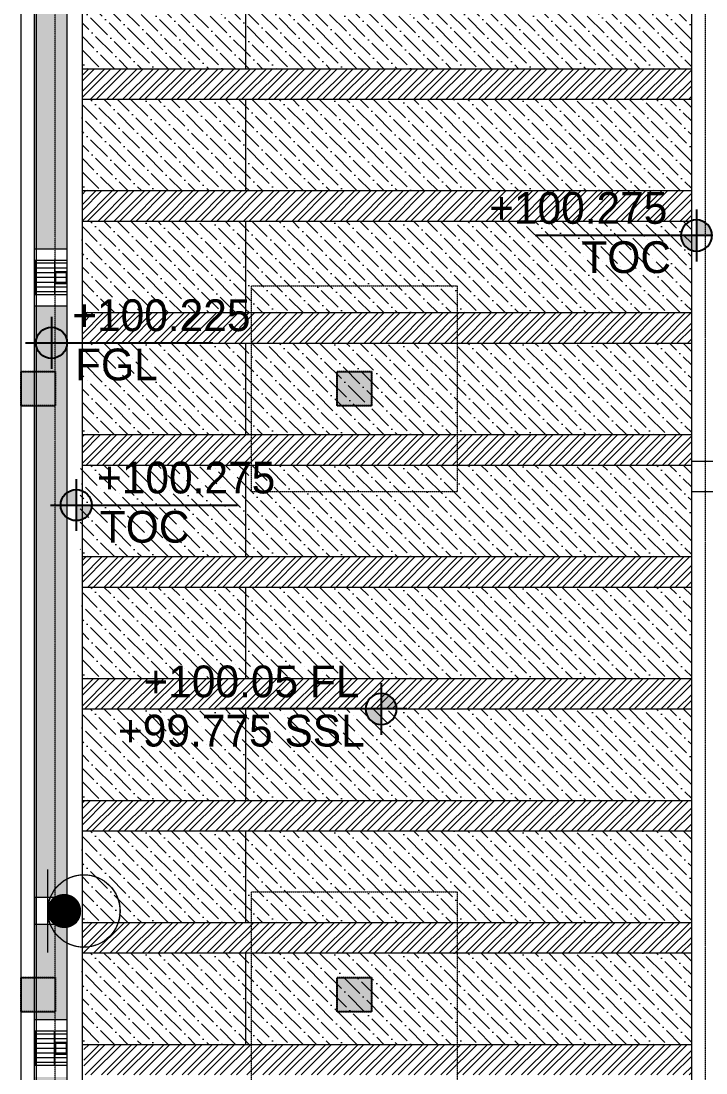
# Model space of a CAD drawing. Header units: millimetres. Extents: x 7964926 to 16080295, y -6277184 to -2986664.
# Drawn here: x 8052836 to 8061824, y -3108610 to -3094810 of the extents above; entities that cross this region are included whole.
import ezdxf

# ---------------------------------------------------------------- set-up
doc = ezdxf.new("R2010")
doc.units = ezdxf.units.MM
doc.header["$LTSCALE"] = 2000
doc.header["$MEASUREMENT"] = 0
for name, pattern in [('1', [0, 0, 0]), ('AUDIT_D_181231162926-8', [0]), ('DASHED2', [0.375, 0.25, -0.125]), ('HIDDEN', [0.375, 0.25, -0.125])]:
    doc.linetypes.add(name, pattern=pattern)
for name, color, linetype in [('a-col', 8, 'DASHED2'), ('a-hat col', 252, 'Continuous'), ('L-FL', 7, 'Continuous')]:
    doc.layers.add(name, color=color, linetype=linetype)
for name, color, linetype, lineweight in [('L - paving', 9, 'Continuous', 5), ('L-CHAMBERS', 50, 'Continuous', 5), ('L-CORECUT', 4, 'Continuous', 5), ('L-ELE 1', 24, 'Continuous', 20), ('L-ELE 2', 30, 'Continuous', 15), ('L-ELE 4', 27, 'Continuous', 9), ('L-HATCH-1', 9, 'Continuous', 5), ('L-LIGHT FIXTURE', 6, 'AUDIT_D_181231162926-8', 18), ('L-Lighting', 6, 'Continuous', 35), ('L-Paver 400x400', 250, '1', 13), ('L-SHRUBS', 96, 'Continuous', 18), ('STR-Capital', 8, 'Continuous', 15), ('STR-Column', 250, 'Continuous', 15), ('STR-Podium Beam', 8, 'Continuous', 15), ('STR-Podium Column', 250, 'Continuous', 15), ('STR-RCC Up Stand', 250, 'Continuous', 15)]:
    doc.layers.add(name, color=color, linetype=linetype, lineweight=lineweight)
doc.styles.add('Century Gothic', font='GOTHIC.TTF')
doc.styles.get("Standard").update_dxf_attribs({"font": 'romans.shx', "width": 0.75})
pattern_1 = [(135, (0.13, 30400), (-243.067956, 66.2912607), [312.5, -62.5, 0, -62.5])]
pattern_2 = [(135, (0.13, 32000), (-243.067956, 66.2912607), [312.5, -62.5, 0, -62.5])]
pattern_3 = [(135, (0.13, 33600), (-243.067956, 66.2912607), [312.5, -62.5, 0, -62.5])]
pattern_4 = [(135, (0.13, 35200), (-243.067956, 66.2912607), [312.5, -62.5, 0, -62.5])]
pattern_5 = [(135, (0.13, 36800), (-243.067956, 66.2912607), [312.5, -62.5, 0, -62.5])]
pattern_6 = [(135, (0.13, 38400), (-243.067956, 66.2912607), [312.5, -62.5, 0, -62.5])]
pattern_7 = [(45, (0, 0), (-106.0660172, 106.0660172), []), (45, (0, 75), (-106.0660172, 106.0660172), [])]

# ---------------------------------------------------------------- blocks, each defined once
blk = doc.blocks.new('basement - column')
at = {"layer": 'a-hat col'}
h = blk.add_hatch(color=256, dxfattribs=at)
h.dxf.hatch_style = 1
h.paths.add_polyline_path([(65200, -13349), (64750, -13349), (64750, -13799), (65200, -13799)])
h = blk.add_hatch(color=256, dxfattribs=at)
h.dxf.hatch_style = 1
h.paths.add_polyline_path([(69350, -13349), (68900, -13349), (68900, -13799), (69350, -13799)])
h = blk.add_hatch(color=256, dxfattribs=at)
h.dxf.hatch_style = 1
h.paths.add_polyline_path([(65200, -21299), (64750, -21299), (64750, -21749), (65200, -21749)])
h = blk.add_hatch(color=256, dxfattribs=at)
h.dxf.hatch_style = 1
h.paths.add_polyline_path([(69350, -21299), (68900, -21299), (68900, -21749), (69350, -21749)])
at = {"layer": 'a-col', "linetype": 'DASHED2', "ltscale": 0.001}
for points in [[(64750, -13349), (65200, -13349), (65200, -13799), (64750, -13799)], [(68900, -13349), (69350, -13349), (69350, -13799), (68900, -13799)], [(64750, -21299), (65200, -21299), (65200, -21749), (64750, -21749)], [(68900, -21299), (69350, -21299), (69350, -21749), (68900, -21749)]]:
    blk.add_lwpolyline(points, close=True, dxfattribs=at)
blk = doc.blocks.new('finish lvl')
h = blk.add_hatch(color=256)
edge = h.paths.add_edge_path()
edge.add_ellipse((0.0378, 0.003), major_axis=(-0.0305, 0.0305), ratio=1, start_angle=-45, end_angle=45)
edge.add_line((-0.0053, 0.003), (0.0378, 0.003))
edge.add_line((0.0378, 0.003), (0.0378, 0.0461))
edge = h.paths.add_edge_path()
edge.add_ellipse((0.0378, 0.003), major_axis=(-0.0305, 0.0305), ratio=1, start_angle=135, end_angle=225)
edge.add_line((0.0809, 0.003), (0.0378, 0.003))
edge.add_line((0.0378, 0.003), (0.0378, -0.0401))
for p, q in [((0.0378, 0.0748), (0.0378, -0.0688)), ((-0.034, 0.003), (0.4857, 0.003))]:
    blk.add_line(p, q)
blk.add_ellipse((0.0378, 0.003), major_axis=(-0.0305, 0.0305), ratio=1, start_param=1.570796326794534, end_param=7.85398163397412)
at = {"layer": 'L-FL'}
for tag, p in [('%%P0.00', (0.1256, 0.0357)), ('FIN.LVL.', (0.1075, -0.103))]:
    blk.add_attdef(tag, p, '', height=0.08, dxfattribs=at)
blk = doc.blocks.new('post top one sided')
at = {"layer": 'L-HATCH-1', "ltscale": 0.1}
h = blk.add_hatch(dxfattribs=at)
h.set_pattern_fill('ANSI31', color=8, scale=0.75)
h.set_pattern_definition([(45, (2008926.81801, -783730.16218), (-0.0662912607362, 0.0662912607362), [])])
h.paths.add_polyline_path([(8035707, -3134921, 1.000003), (8036139, -3134921, 1.000003)])
at = {"layer": 'L-LIGHT FIXTURE', "const_width": 18.8, "elevation": 0}
blk.add_lwpolyline([(8035707, -3134373), (8035707, -3135468)], dxfattribs=at)
at = {"layer": 'L-LIGHT FIXTURE', "const_width": 15, "elevation": 0}
for points in [[(8035707, -3134921, 1.000003), (8036656, -3134921, 3.976835), (8036444, -3135316, 1.671841), (8035707, -3134921, 1.000008)], [(8036139, -3134921, 1.000002), (8035707, -3134921)], [(8036139, -3134921, -1.000002), (8035707, -3134921)]]:
    blk.add_lwpolyline(points, format="xyb", dxfattribs=at)
at = {"layer": 'L-LIGHT FIXTURE'}
blk.add_circle((8036182, -3134921, 0), 475, dxfattribs=at)

msp = doc.modelspace()

# ---------------------------------------------------------------- hatches: boundary and pattern name
at = {"layer": 'L - paving'}
h = msp.add_hatch(dxfattribs=at)
h.set_pattern_fill('ANSI36', color=37, scale=1000, angle=90)
h.set_pattern_definition(pattern_6)
h.paths.add_polyline_path([(8053636.3, -3094235), (8053636.3, -3095435), (8055776.3, -3095435), (8055776.3, -3094235)])
h = msp.add_hatch(dxfattribs=at)
h.set_pattern_fill('ANSI36', color=256, scale=1000, angle=90)
h.set_pattern_definition(pattern_6)
h.paths.add_polyline_path([(8061636.3, -3095435), (8061636.3, -3094235), (8055786.3, -3094235), (8055786.3, -3095435)])
h = msp.add_hatch(dxfattribs=at)
h.set_pattern_fill('ANSI36', color=37, scale=1000, angle=90)
h.set_pattern_definition(pattern_5)
h.paths.add_polyline_path([(8053636.3, -3095835), (8053636.3, -3097035), (8055776.3, -3097035), (8055776.3, -3095835)])
h = msp.add_hatch(dxfattribs=at)
h.set_pattern_fill('ANSI36', color=256, scale=1000, angle=90)
h.set_pattern_definition(pattern_5)
h.paths.add_polyline_path([(8061636.3, -3097035), (8061636.3, -3095835), (8055786.3, -3095835), (8055786.3, -3097035)])
h = msp.add_hatch(dxfattribs=at)
h.set_pattern_fill('ANSI36', color=37, scale=1000, angle=90)
h.set_pattern_definition(pattern_4)
h.paths.add_polyline_path([(8053636.3, -3097435), (8053636.3, -3098635), (8055776.3, -3098635), (8055776.3, -3097435)])
h = msp.add_hatch(dxfattribs=at)
h.set_pattern_fill('ANSI36', color=256, scale=1000, angle=90)
h.set_pattern_definition(pattern_4)
h.paths.add_polyline_path([(8061636.3, -3098635), (8061636.3, -3097435), (8055786.3, -3097435), (8055786.3, -3098635)])
h = msp.add_hatch(dxfattribs=at)
h.set_pattern_fill('ANSI36', color=37, scale=1000, angle=90)
h.set_pattern_definition(pattern_3)
h.paths.add_polyline_path([(8053636.3, -3099036.7), (8053636.3, -3100236.7), (8055776.3, -3100235), (8055776.3, -3099035)])
h = msp.add_hatch(dxfattribs=at)
h.set_pattern_fill('ANSI36', color=256, scale=1000, angle=90)
h.set_pattern_definition(pattern_3)
h.paths.add_polyline_path([(8061636.3, -3100235), (8061636.3, -3099035), (8055786.3, -3099035), (8055786.3, -3100235)])
h = msp.add_hatch(dxfattribs=at)
h.set_pattern_fill('ANSI36', color=37, scale=1000, angle=90)
h.set_pattern_definition(pattern_2)
h.paths.add_polyline_path([(8053611.4, -3100635), (8053611.4, -3101835), (8055776.3, -3101835), (8055776.3, -3100635)])
h = msp.add_hatch(dxfattribs=at)
h.set_pattern_fill('ANSI36', color=256, scale=1000, angle=90)
h.set_pattern_definition(pattern_2)
h.paths.add_polyline_path([(8061636.3, -3101835), (8061636.3, -3100635), (8055786.3, -3100635), (8055786.3, -3101835)])
h = msp.add_hatch(dxfattribs=at)
h.set_pattern_fill('ANSI36', color=37, scale=1000, angle=90)
h.set_pattern_definition(pattern_1)
h.paths.add_polyline_path([(8053636.3, -3102235), (8053636.3, -3103435), (8055776.3, -3103435), (8055776.3, -3102235)])
h = msp.add_hatch(dxfattribs=at)
h.set_pattern_fill('ANSI36', color=256, scale=1000, angle=90)
h.set_pattern_definition(pattern_1)
h.paths.add_polyline_path([(8061636.3, -3103435), (8061636.3, -3102235), (8055786.3, -3102235), (8055786.3, -3103435)])
h = msp.add_hatch(dxfattribs=at)
h.set_pattern_fill('ANSI36', color=37, scale=1000, angle=90)
h.set_pattern_definition([(135, (0.13, 28800), (-243.067956, 66.2912607), [312.5, -62.5, 0, -62.5])])
h.paths.add_polyline_path([(8053636.3, -3103835), (8053636.3, -3105035), (8055776.3, -3105035), (8055776.3, -3103835)])
h = msp.add_hatch(dxfattribs=at)
h.set_pattern_fill('ANSI36', color=256, scale=1000, angle=90)
h.set_pattern_definition([(135, (0.13, 28800), (-243.067956, 66.2912607), [312.5, -62.5, 0, -62.5])])
h.paths.add_polyline_path([(8061636.3, -3105035), (8061636.3, -3103835), (8055786.3, -3103835), (8055786.3, -3105035)])
h = msp.add_hatch(dxfattribs=at)
h.set_pattern_fill('ANSI36', color=37, scale=1000, angle=90)
h.set_pattern_definition([(135, (0.13, 27200), (-243.067956, 66.2912607), [312.5, -62.5, 0, -62.5])])
h.paths.add_polyline_path([(8053636.3, -3105435), (8053636.3, -3106635), (8055776.3, -3106635), (8055776.3, -3105435)])
h = msp.add_hatch(dxfattribs=at)
h.set_pattern_fill('ANSI36', color=256, scale=1000, angle=90)
h.set_pattern_definition([(135, (0.13, 27200), (-243.067956, 66.2912607), [312.5, -62.5, 0, -62.5])])
h.paths.add_polyline_path([(8061636.3, -3106635), (8061636.3, -3105435), (8055786.3, -3105435), (8055786.3, -3106635)])
h = msp.add_hatch(dxfattribs=at)
h.set_pattern_fill('ANSI36', color=37, scale=1000, angle=90)
h.set_pattern_definition([(135, (0.13, 25600), (-243.067956, 66.2912607), [312.5, -62.5, 0, -62.5])])
h.paths.add_polyline_path([(8053636.3, -3107036.7), (8053636.3, -3108236.7), (8055776.3, -3108235), (8055776.3, -3107035)])
h = msp.add_hatch(dxfattribs=at)
h.set_pattern_fill('ANSI36', color=256, scale=1000, angle=90)
h.set_pattern_definition([(135, (0.13, 25600), (-243.067956, 66.2912607), [312.5, -62.5, 0, -62.5])])
h.paths.add_polyline_path([(8061636.3, -3108235), (8061636.3, -3107035), (8055786.3, -3107035), (8055786.3, -3108235)])
at = {"layer": 'L-HATCH-1'}
h = msp.add_hatch(dxfattribs=at)
h.set_pattern_fill('STEEL', color=26, scale=1200)
h.set_pattern_definition(pattern_7)
h.paths.add_polyline_path([(8061636.3, -3095835), (8061636.3, -3095435), (8053636.3, -3095435), (8053636.3, -3095835)])
h = msp.add_hatch(dxfattribs=at)
h.set_pattern_fill('STEEL', color=26, scale=1200)
h.set_pattern_definition(pattern_7)
h.paths.add_polyline_path([(8061636.3, -3097435), (8061636.3, -3097035), (8053636.3, -3097035), (8053636.3, -3097435)])
h = msp.add_hatch(dxfattribs=at)
h.set_pattern_fill('STEEL', color=26, scale=1200)
h.set_pattern_definition(pattern_7)
h.paths.add_polyline_path([(8061636.3, -3099035), (8061636.3, -3098635), (8053636.3, -3098635), (8053636.3, -3099035)])
h = msp.add_hatch(dxfattribs=at)
h.set_pattern_fill('STEEL', color=26, scale=1200)
h.set_pattern_definition(pattern_7)
h.paths.add_polyline_path([(8061636.3, -3100635), (8061636.3, -3100235), (8053636.3, -3100235), (8053636.3, -3100635)])
h = msp.add_hatch(dxfattribs=at)
h.set_pattern_fill('STEEL', color=26, scale=1200)
h.set_pattern_definition(pattern_7)
h.paths.add_polyline_path([(8061636.3, -3102235), (8061636.3, -3101835), (8053636.3, -3101835), (8053636.3, -3102235)])
h = msp.add_hatch(dxfattribs=at)
h.set_pattern_fill('STEEL', color=26, scale=1200)
h.set_pattern_definition(pattern_7)
h.paths.add_polyline_path([(8061636.3, -3103835), (8061636.3, -3103435), (8053636.3, -3103435), (8053636.3, -3103835)])
h = msp.add_hatch(dxfattribs=at)
h.set_pattern_fill('STEEL', color=26, scale=1200)
h.set_pattern_definition(pattern_7)
h.paths.add_polyline_path([(8061636.3, -3105435), (8061636.3, -3105035), (8053636.3, -3105035), (8053636.3, -3105435)])
h = msp.add_hatch(dxfattribs=at)
h.set_pattern_fill('STEEL', color=26, scale=1200)
h.set_pattern_definition(pattern_7)
h.paths.add_polyline_path([(8061636.3, -3107035), (8061636.3, -3106635), (8053636.3, -3106635), (8053636.3, -3107035)])
h = msp.add_hatch(dxfattribs=at)
h.set_pattern_fill('STEEL', color=26, scale=1200)
h.set_pattern_definition(pattern_7)
h.paths.add_polyline_path([(8061636.3, -3108635), (8061636.3, -3108235), (8053659.3, -3108235), (8053659.3, -3108635)])
at = {"layer": 'L-Paver 400x400', "true_color": 0x636466}
h = msp.add_hatch(dxfattribs=at)
h.set_pattern_fill('GRATE', color=251, scale=2000)
h.set_pattern_definition([(0, (-26969.14, 41703.32), (0, 62.5), []), (90, (-26969.14, 41703.32), (-250, 2e-14), [])])
h.paths.add_polyline_path([(8053011.1, -3098402.5), (8053436.3, -3098402.5), (8053436.3, -3097952.5), (8053011.1, -3097952.5)])
h = msp.add_hatch(dxfattribs=at)
h.set_pattern_fill('GRATE', color=251, scale=2000)
h.set_pattern_definition([(0, (-26972.925, 31592.36), (0, 62.5), []), (90, (-26972.92, 31592.36), (-250, 2e-14), [])])
h.paths.add_polyline_path([(8053007.3, -3108513.4), (8053432.5, -3108513.4), (8053432.5, -3108063.4), (8053007.3, -3108063.4)])
at = {"layer": 'L-SHRUBS'}
h = msp.add_hatch(dxfattribs=at)
h.set_pattern_fill('GRASS', color=256, scale=200)
h.set_pattern_definition([(90, (0.27, -2e-05), (-141.4213562, 141.4213562), [37.5, -245.3427126]), (45, (0.27, -2e-05), (-141.4213562, 141.4213562), [37.5, -162.5]), (135, (0.27, -2e-05), (-141.4213562, -141.4213562), [37.5, -162.5])])
h.paths.add_polyline_path([(8053011.2, -3092310), (8053435.2, -3092310), (8053435.2, -3092660), (8053011.2, -3092660), (8053011.2, -3097802.5), (8053436.3, -3097802.5), (8053436.3, -3092260), (8053011.2, -3092260)])
h.paths.add_polyline_path([(8053011.2, -3106310), (8053435.2, -3106310), (8053435.2, -3106660), (8053011.2, -3106660), (8053011.2, -3107913.4), (8053432.5, -3107913.4), (8053432.5, -3108663.4), (8053011.2, -3108663.4), (8053011.2, -3118724.1), (8053436.3, -3118724.1), (8053436.3, -3098552.5), (8053011.2, -3098552.5)])
h.paths.add_polyline_path([(8053011.2, -3120310), (8053435.2, -3120310), (8053435.2, -3120660), (8053011.2, -3120660), (8053011.2, -3129534.7), (8053436.3, -3129534.7), (8053436.3, -3119474.1), (8053011.2, -3119474.1)])
h.paths.add_polyline_path([(8053011.2, -3134310), (8053435.2, -3134310), (8053435.2, -3134660), (8053011.2, -3134660), (8053011.2, -3135115), (8053436.3, -3135115), (8053436.3, -3130284.7), (8053011.2, -3130284.7)])

# ---------------------------------------------------------------- linework, layer by layer
at = {"layer": 'L-CHAMBERS'}
for p, q in [((8053436.3, -3097952.5), (8053011.1, -3097952.5)), ((8053436.3, -3098402.5), (8053011.1, -3098402.5)), ((8053432.5, -3108063.4), (8053007.3, -3108063.4)), ((8053432.5, -3108513.4), (8053007.3, -3108513.4))]:
    msp.add_line(p, q, dxfattribs=at)
at = {"layer": 'L-CHAMBERS', "const_width": 25}
msp.add_lwpolyline([(8053286.3, -3108213.4), (8053436.3, -3108213.4), (8053436.3, -3108363.4), (8053286.3, -3108363.4)], close=True, dxfattribs=at)
at = {"layer": 'L-CORECUT', "const_width": 25}
for points in [[(8053286.1, -3098102.5), (8053436.1, -3098102.5), (8053436.1, -3098252.5), (8053286.1, -3098252.5)], [(8053286.2, -3108213.4), (8053436.2, -3108213.4), (8053436.2, -3108363.4), (8053286.2, -3108363.4)]]:
    msp.add_lwpolyline(points, close=True, dxfattribs=at)
at = {"layer": 'L-ELE 1'}
for p, q in [((8053636.3, -3092072.5), (8053636.3, -3135315)), ((8061636.3, -3137035), (8061636.3, -3092460)), ((8061636.3, -3100585), (8065616.6, -3100585)), ((8062536.3, -3100985), (8061636.3, -3100985))]:
    msp.add_line(p, q, dxfattribs=at)
at = {"layer": 'L-ELE 2'}
for p, q in [((8053011.1, -3135115), (8053011.1, -3086060)), ((8053436.3, -3092272.5), (8053436.3, -3135115)), ((8053436.3, -3097802.5), (8053011.1, -3097802.5)), ((8053436.3, -3098552.5), (8053011.1, -3098552.5)), ((8053432.5, -3107913.4), (8053007.3, -3107913.4))]:
    msp.add_line(p, q, dxfattribs=at)
msp.add_lwpolyline([(8053011.1, -3106660), (8053435.2, -3106660), (8053435.2, -3106310), (8053011.1, -3106310)], close=True, dxfattribs=at)
at = {"layer": 'L-ELE 4'}
for p, q in [((8055786.3, -3095435), (8055786.3, -3094235)), ((8055786.3, -3097035), (8055786.3, -3095835)), ((8055786.3, -3098635), (8055786.3, -3097435)), ((8055786.3, -3100235), (8055786.3, -3099035)), ((8055786.3, -3101835), (8055786.3, -3100635)), ((8055786.3, -3103435), (8055786.3, -3102235)), ((8055786.3, -3105035), (8055786.3, -3103835)), ((8055786.3, -3106635), (8055786.3, -3105435)), ((8055786.3, -3108235), (8055786.3, -3107035))]:
    msp.add_line(p, q, dxfattribs=at)
for points in [[(8053636.3, -3095435), (8061636.3, -3095435)], [(8053636.3, -3095835), (8061636.3, -3095835)], [(8053636.3, -3097035), (8061636.3, -3097035)], [(8053636.3, -3097435), (8061636.3, -3097435)], [(8053636.3, -3098635), (8061636.3, -3098635)], [(8053636.3, -3099035), (8061636.3, -3099035)], [(8053636.3, -3100235), (8061636.3, -3100235)], [(8053636.3, -3100635), (8061636.3, -3100635)], [(8053636.3, -3101835), (8061636.3, -3101835)], [(8053636.3, -3102235), (8061636.3, -3102235)], [(8053636.3, -3103435), (8061636.3, -3103435)], [(8053636.3, -3103835), (8061636.3, -3103835)], [(8053636.3, -3105035), (8061636.3, -3105035)], [(8053636.3, -3105435), (8061636.3, -3105435)], [(8053636.3, -3106635), (8061636.3, -3106635)], [(8053636.3, -3107035), (8061636.3, -3107035)], [(8053636.3, -3108235), (8061636.3, -3108235)]]:
    msp.add_lwpolyline(points, dxfattribs=at)
at = {"layer": 'STR-Capital', "linetype": 'HIDDEN', "ltscale": 0.005}
msp.add_line((8061811.1, -3087360), (8061811.1, -3132159.6), dxfattribs=at)
msp.add_line((8061811.1, -3087360), (8061811.1, -3132159.6), dxfattribs=at)
for points in [[(8055861.1, -3098285), (8058561.1, -3098285), (8058561.1, -3100985), (8055861.1, -3100985)], [(8055861.1, -3098285), (8058561.1, -3098285), (8058561.1, -3100985), (8055861.1, -3100985)], [(8055861.1, -3106235), (8058561.1, -3106235), (8058561.1, -3108935), (8055861.1, -3108935)], [(8055861.1, -3106235), (8058561.1, -3106235), (8058561.1, -3108935), (8055861.1, -3108935)]]:
    msp.add_lwpolyline(points, close=True, dxfattribs=at)
at = {"layer": 'STR-Podium Beam', "linetype": 'HIDDEN', "lineweight": 5, "ltscale": 0.005}
for p, q in [((8052836.1, -3099410), (8052836.1, -3092522.5)), ((8052836.1, -3099410), (8052836.1, -3092522.5)), ((8053286.1, -3099410), (8053286.1, -3092522.5)), ((8053286.1, -3099410), (8053286.1, -3092522.5)), ((8052836.1, -3107360), (8052836.1, -3099860)), ((8052836.1, -3107360), (8052836.1, -3099860)), ((8053286.1, -3107360), (8053286.1, -3099860)), ((8053286.1, -3107360), (8053286.1, -3099860)), ((8052836.1, -3115310), (8052836.1, -3107810)), ((8052836.1, -3115310), (8052836.1, -3107810)), ((8053286.1, -3115310), (8053286.1, -3107810)), ((8053286.1, -3115310), (8053286.1, -3107810))]:
    msp.add_line(p, q, dxfattribs=at)
at = {"layer": 'STR-Podium Column', "color": 8, "linetype": 'ByBlock', "ltscale": 0.005}
for points in [[(8053286.1, -3099410), (8052836.1, -3099410), (8052836.1, -3099860), (8053286.1, -3099860)], [(8053286.1, -3099410), (8052836.1, -3099410), (8052836.1, -3099860), (8053286.1, -3099860)], [(8056986.1, -3099410), (8057436.1, -3099410), (8057436.1, -3099860), (8056986.1, -3099860)], [(8056986.1, -3099410), (8057436.1, -3099410), (8057436.1, -3099860), (8056986.1, -3099860)], [(8053286.1, -3107360), (8052836.1, -3107360), (8052836.1, -3107810), (8053286.1, -3107810)], [(8053286.1, -3107360), (8052836.1, -3107360), (8052836.1, -3107810), (8053286.1, -3107810)], [(8056986.1, -3107360), (8057436.1, -3107360), (8057436.1, -3107810), (8056986.1, -3107810)], [(8056986.1, -3107360), (8057436.1, -3107360), (8057436.1, -3107810), (8056986.1, -3107810)]]:
    msp.add_lwpolyline(points, close=True, dxfattribs=at)
at = {"layer": 'STR-RCC Up Stand'}
msp.add_lwpolyline([(8052836.1, -3086360), (8053036.1, -3086360), (8053036.1, -3142785), (8052836.1, -3142785)], close=True, dxfattribs=at)
msp.add_lwpolyline([(8052836.1, -3086360), (8053036.1, -3086360), (8053036.1, -3142785), (8052836.1, -3142785)], close=True, dxfattribs=at)

# ---------------------------------------------------------------- block references
at = {"layer": 'L-FL', "ltscale": 0.5}
ref = msp.add_blockref('finish lvl', (8061877.1, -3097637.8), dxfattribs=dict(at, xscale=-4725.606725105102, yscale=4725.606725105103, zscale=4725.606725105103, rotation=0.0002105370784111216))
ref.add_attrib('FIN.LVL.', 'TOC', (8060189.2, -3098115.9, 0), dxfattribs={"ltscale": 0.5, "height": 416.57, "rotation": 0.00021, "style": 'Century Gothic'})
ref.add_attrib('%%P0.00', '+100.275', (8058978.1, -3097470), dxfattribs={"ltscale": 0.5, "height": 416.57, "rotation": 0.00021, "style": 'Century Gothic'})
ref = msp.add_blockref('finish lvl', (8053056.4, -3099045.6), dxfattribs=dict(at, xscale=4725.606725105103, yscale=4725.606725105103, zscale=4725.606725105103, rotation=0.0002105369682294075))
ref.add_attrib('FIN.LVL.', 'FGL', (8053545.2, -3099523.7, 0), dxfattribs={"ltscale": 0.5, "height": 416.57, "rotation": 0.00021, "style": 'Century Gothic'})
ref.add_attrib('%%P0.00', '+100.225', (8053507.8, -3098877.8), dxfattribs={"ltscale": 0.5, "height": 416.57, "rotation": 0.00021, "style": 'Century Gothic'})
ref = msp.add_blockref('finish lvl', (8053381.5, -3101174.8), dxfattribs=dict(at, xscale=4725.606725105103, yscale=4725.606725105103, zscale=4725.606725105103, rotation=0.0002105369682294075))
ref.add_attrib('FIN.LVL.', 'TOC', (8053870.4, -3101652.9, 0), dxfattribs={"ltscale": 0.5, "height": 416.57, "rotation": 0.00021, "style": 'Century Gothic'})
ref.add_attrib('%%P0.00', '+100.275', (8053832.9, -3101007), dxfattribs={"ltscale": 0.5, "height": 416.57, "rotation": 0.00021, "style": 'Century Gothic'})
ref = msp.add_blockref('finish lvl', (8057739.8, -3103849.3), dxfattribs=dict(at, xscale=-4725.606725105103, yscale=4725.606725105103, zscale=4725.606725105103, rotation=359.9997894630317))
ref.add_attrib('FIN.LVL.', '+99.775 SSL', (8054108.4, -3104327.3, 0), dxfattribs={"ltscale": 0.5, "height": 416.567, "rotation": 359.99979, "style": 'Century Gothic'})
ref.add_attrib('%%P0.00', '+100.05 FL', (8054442.4, -3103681.5), dxfattribs={"ltscale": 0.5, "height": 416.57, "rotation": 359.99979, "style": 'Century Gothic'})
at = {"layer": 'L-Lighting', "color": 2}
msp.add_blockref('post top one sided', (17478.9, 28435.7, 0), dxfattribs=at)
at = {"layer": 'STR-Column', "ltscale": 1000}
msp.add_blockref('basement - column', (7988086.1, -3086060.7), dxfattribs=at)

doc.saveas('drawing.dxf')
